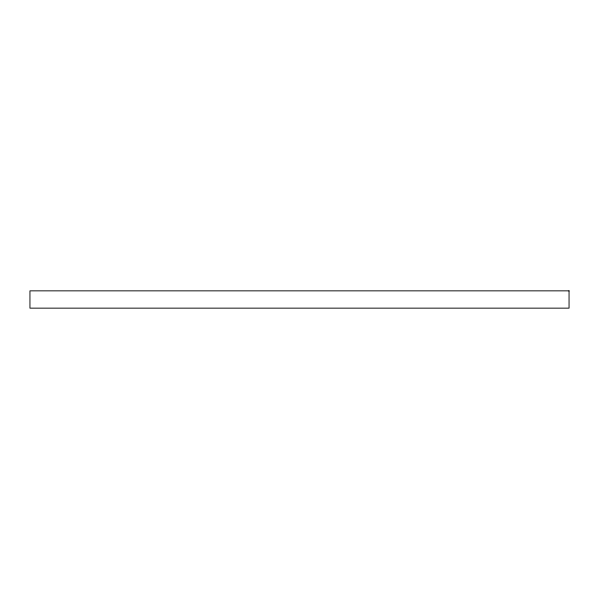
<?xml version="1.0" encoding="UTF-8"?>
<svg xmlns="http://www.w3.org/2000/svg" width="599" height="599" viewBox="0 0 599 599"><rect width="100%" height="100%" fill="white"/><g stroke="black" fill="none" stroke-linecap="round" stroke-linejoin="round"><path stroke-width="0.9" d="M569.05 290.852L29.95 290.852L29.95 308.148L569.05 308.148L569.05 290.852"/></g></svg>
